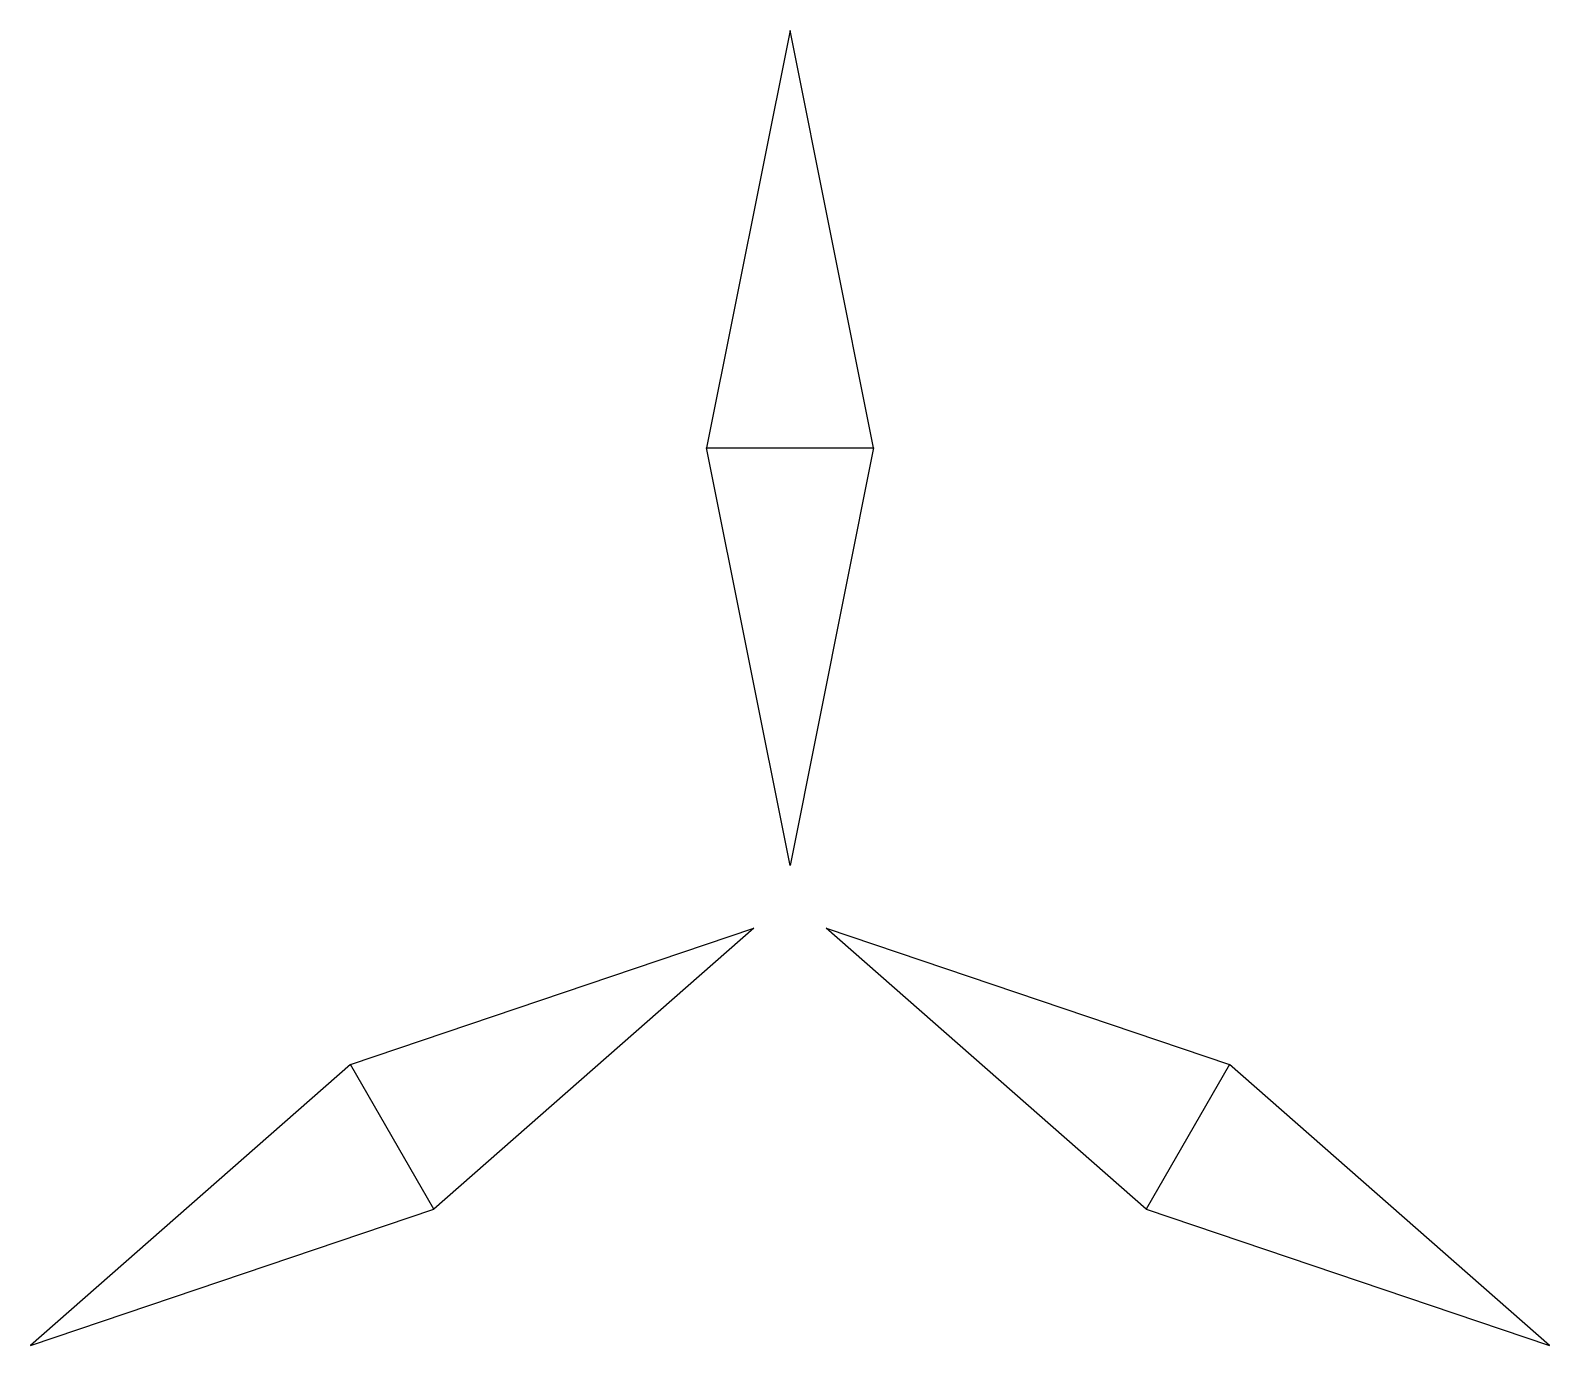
# Model space of a CAD drawing. Extents: x -0.91 to 0.91, y -0.53 to 1.05.
import ezdxf

# ---------------------------------------------------------------- set-up
doc = ezdxf.new("R2010")
doc.units = 0
doc.layers.add('MAGNET', color=3, linetype='CONTINUOUS')

msp = doc.modelspace()

# ---------------------------------------------------------------- linework, layer by layer
at = {"layer": 'MAGNET'}
for points in [[(-0.1, 0.55), (0.1, 0.55), (0, 1.05), (-0.1, 0.55)], [(-0.1, 0.55), (0.1, 0.55), (0, 0.05), (-0.1, 0.55)], [(-0.4263, -0.3616), (-0.5263, -0.1884), (-0.0433, -0.025), (-0.4263, -0.3616)], [(0.5263, -0.1884), (0.4263, -0.3616), (0.0433, -0.025), (0.5263, -0.1884)], [(-0.4263, -0.3616), (-0.5263, -0.1884), (-0.9093, -0.525), (-0.4263, -0.3616)], [(0.5263, -0.1884), (0.4263, -0.3616), (0.9093, -0.525), (0.5263, -0.1884)]]:
    msp.add_lwpolyline(points, close=True, dxfattribs=at)

doc.saveas('drawing.dxf')
